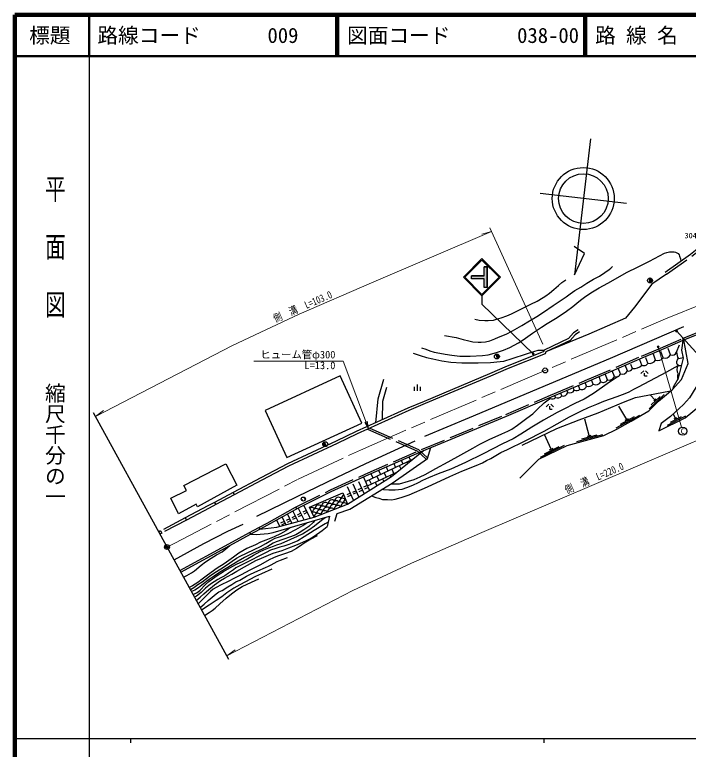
# Model space of a CAD drawing. Units: millimetres at full size, sheet at 1:1000; details may follow other scales. Extents: x 40000 to 680000, y 20000 to 380000.
# Drawn here: x 40000 to 202922, y 202409 to 380000 of the extents above; entities that cross this region are included whole.
import ezdxf
from ezdxf.enums import TextEntityAlignment as Align

# ---------------------------------------------------------------- set-up
doc = ezdxf.new("R2010")
doc.units = ezdxf.units.MM
doc.header["$LTSCALE"] = 1000
doc.header["$PDMODE"] = 32
doc.header["$PDSIZE"] = 500
doc.linetypes.add('CHAIN', pattern=[18.5, 12, -1.5, 3.5, -1.5])
doc.linetypes.add('DASHED', pattern=[7.5, 6, -1.5])
for name, color, linetype, lineweight in [('M-BGD', 7, 'Continuous', 25), ('M-BMK', 2, 'CHAIN', 13), ('M-BMK-OTRS', 5, 'Continuous', 25), ('M-BMK-SRVR', 3, 'Continuous', 25), ('M-STR-HTXT', 7, 'Continuous', 13), ('M-STR-STRC', 7, 'Continuous', 25), ('M-TTL', 2, 'Continuous', 140), ('M-TTL-BAND', 7, 'Continuous', 25), ('M-TTL-LINE', 7, 'Continuous', 50)]:
    doc.layers.add(name, color=color, linetype=linetype, lineweight=lineweight)
doc.layers.add('M-OTRS', color=6, linetype='Continuous')
doc.layers.add('M-TTL-TXT', color=7, linetype='Continuous')
doc.styles.add('@ＭＳ ゴシック', font='')
doc.styles.add('ＭＳ ゴシック', font='')
doc.styles.get('@ＭＳ ゴシック').set_extended_font_data('@MS Gothic')
doc.styles.get('ＭＳ ゴシック').set_extended_font_data('MS Gothic')

# ---------------------------------------------------------------- blocks, each defined once
blk = doc.blocks.new('open_arrow')
at = {"color": 0, "linetype": 'Continuous', "lineweight": -2}
blk.add_lwpolyline([(7.5, 1.25), (0, 0), (7.5, -1.25)], dxfattribs=at)

msp = doc.modelspace()

# ---------------------------------------------------------------- hatches: boundary and pattern name
at = {"layer": 'M-BGD'}
for points in [[(193651, 315150), (193651, 316350, -1)], [(156790, 296796), (156456, 297948, -1)], [(114859, 276717), (115377, 275634, -1)]]:
    msp.add_hatch(color=256, dxfattribs=at).paths.add_polyline_path(points)
at = {"layer": 'M-STR-HTXT'}
for points in [[(200288, 303660, -1), (199849, 303421, -0.41421), (199949, 303760, -0.41421)], [(195527, 299481, -1), (195772, 299917, -0.41421), (195868, 299577, -0.41421)], [(165630, 298132, -1), (165191, 297893, -0.41421), (165291, 298232, -0.41421)]]:
    msp.add_hatch(color=256, dxfattribs=at).paths.add_polyline_path(points)
at = {"layer": 'M-STR-STRC'}
msp.add_hatch(color=256, dxfattribs=at).paths.add_polyline_path([(153519, 316158), (153519, 314033), (154269, 314033), (154269, 319033), (153519, 319033), (153519, 316908), (150519, 316908), (150519, 316158)])

# ---------------------------------------------------------------- linework, layer by layer
at = {"layer": 'M-BGD'}
for p, q in [((193651, 315150), (193651, 316350)), ((200088, 298418), (200802, 300201)), ((196806, 297018), (196248, 298544)), ((198583, 297802), (198034, 299320)), ((156790, 296796), (156456, 297948)), ((193127, 295754), (192686, 297067)), ((195024, 296486), (194464, 297949)), ((200517, 296877), (201742, 297165)), ((188212, 293903), (187632, 295239)), ((189425, 294445), (189032, 295472)), ((191665, 295303), (191213, 296563)), ((200435, 295216), (201326, 295180)), ((185065, 292523), (184480, 293870)), ((186540, 293186), (185964, 294514)), ((191452, 293238), (192132, 293898)), ((192352, 292698), (192352, 293358)), ((193252, 293238), (192572, 293898)), ((200453, 293199), (200796, 293111)), ((179926, 290677), (179482, 291700)), ((181782, 291250), (181331, 292503)), ((183358, 291714), (182908, 292955)), ((192352, 292698), (192952, 292698)), ((136658, 289109), (136658, 290009)), ((137408, 289109), (137408, 290609)), ((138158, 289109), (138158, 290009)), ((175342, 289217), (175079, 289843)), ((176719, 289483), (176345, 290374)), ((178309, 290213), (177958, 291050)), ((170830, 287442), (170609, 287968)), ((172304, 287844), (172007, 288554)), ((173805, 288650), (173570, 289210)), ((193423, 284743), (197043, 288192)), ((194819, 286902), (193785, 287988)), ((193940, 285650), (196112, 287719)), ((169514, 287238), (169417, 287464)), ((194566, 286661), (195073, 287143)), ((168521, 285205), (169201, 285865)), ((169421, 284665), (169421, 285325)), ((169421, 284665), (170021, 284665)), ((170321, 285205), (169641, 285865)), ((188058, 282176), (186093, 285387)), ((185487, 280098), (191200, 283199)), ((186487, 280982), (189915, 282843)), ((187658, 281959), (188458, 282393)), ((197854, 280781), (202331, 283007)), ((198616, 281495), (201302, 282831)), ((199825, 282432), (199292, 283503)), ((199512, 282276), (200138, 282587)), ((178951, 278232), (177893, 282195)), ((169791, 275004), (168122, 278525)), ((175966, 276814), (182246, 278491)), ((177145, 277439), (180913, 278446)), ((178512, 278115), (179391, 278350)), ((114859, 276717), (115377, 275634)), ((167136, 273035), (172973, 275896)), ((168172, 273877), (171674, 275593)), ((169382, 274804), (170199, 275205)), ((124848, 267166), (136281, 272519)), ((133500, 272272), (133905, 271406)), ((134811, 271830), (134980, 271469)), ((135332, 273075), (135716, 272254)), ((129835, 270667), (130282, 269710)), ((131188, 270134), (131705, 269030)), ((131667, 271469), (132094, 270558)), ((132999, 270982), (133377, 270175)), ((125825, 265023), (124352, 268256)), ((125321, 266129), (132284, 269293)), ((126169, 269062), (126660, 268014)), ((127565, 268438), (128063, 267375)), ((128002, 269864), (128471, 268862)), ((129377, 269286), (129884, 268202)), ((130795, 268616), (130962, 268259)), ((123263, 263409), (121871, 266466)), ((124544, 264216), (123236, 267088)), ((125754, 267590), (126242, 266548)), ((127153, 266961), (127551, 266111)), ((128974, 267789), (129256, 267185)), ((121983, 262603), (120506, 265844)), ((122573, 264924), (121663, 264510)), ((123938, 265546), (123028, 265131)), ((124146, 265091), (123236, 264676)), ((125303, 266168), (124393, 265753)), ((125511, 265713), (124601, 265298)), ((92805, 264461), (93086, 263931)), ((109973, 262986), (110255, 263149)), ((121208, 264302), (120298, 263888)), ((121415, 263847), (120505, 263433)), ((122781, 264469), (121870, 264055)), ((88363, 262103), (88644, 261573)), ((109388, 262649), (109670, 262812)), ((111503, 258288), (109947, 261457)), ((112450, 258539), (120495, 261665)), ((107066, 257114), (105982, 259323)), ((108545, 257506), (107292, 260058)), ((107916, 260925), (108136, 260532)), ((109245, 259484), (108347, 259043)), ((110024, 257897), (108602, 260793)), ((110591, 260145), (109693, 259705)), ((110811, 259697), (109914, 259256)), ((81268, 258362), (81547, 257831)), ((104108, 256332), (103362, 257852)), ((105587, 256723), (104672, 258587)), ((106552, 258161), (105654, 257721)), ((106772, 257713), (105875, 257272)), ((107898, 258823), (107001, 258382)), ((108119, 258374), (107221, 257933)), ((109465, 259035), (108568, 258594)), ((99047, 255996), (99260, 255599)), ((105206, 257500), (104308, 257059)), ((105426, 257051), (104528, 256610)), ((75277, 255211), (74830, 254976)), ((75556, 254680), (75119, 254450)), ((75277, 255211), (75556, 254680)), ((96794, 254788), (97007, 254391))]:
    msp.add_line(p, q, dxfattribs=at)
at = {"layer": 'M-BGD', "linetype": 'DASHED'}
for p, q in [((92805, 264461), (88363, 262103)), ((93086, 263931), (88644, 261573)), ((81268, 258362), (75277, 255211)), ((81547, 257831), (75556, 254680)), ((96794, 254788), (99047, 255996)), ((97007, 254391), (99260, 255599))]:
    msp.add_line(p, q, dxfattribs=at)
at = {"layer": 'M-BGD'}
for points in [[(197292, 317774), (203418, 322144), (206289, 324358), (209003, 326764), (211467, 329093), (224715, 343359)], [(138423, 299502), (139416, 299123), (140389, 298750), (141472, 298443), (142821, 298140), (144090, 297921), (145720, 297672), (147657, 297459), (150133, 297447), (153175, 297608), (154496, 297788), (156533, 298368), (158255, 298891), (159741, 299551), (161813, 300649), (162976, 301372), (165226, 303038), (167415, 304490), (168822, 305344), (170798, 306559), (172394, 307586), (173444, 308319), (174991, 309464), (176435, 310629), (177194, 311245), (178155, 311943), (179759, 313010), (181387, 313931), (183426, 315070), (185335, 316144), (187994, 317638), (190767, 319046), (193505, 320387), (195966, 321715), (197190, 322340), (197753, 322549), (198342, 322666), (199108, 322694), (199519, 322660), (199844, 322575), (200138, 322435), (200443, 322231), (200698, 321960), (200824, 321597), (201023, 320963), (201090, 320483)], [(143953, 302479), (146737, 301927), (148491, 301474), (149860, 301134), (150818, 300952), (152105, 300851), (152804, 300848), (153853, 300904), (154890, 301179), (156097, 301612), (157014, 302004), (158882, 302800), (160411, 303550), (162680, 304875), (164473, 305967), (166311, 306999), (167888, 308051), (170270, 309716), (173342, 311824), (174364, 312556), (175473, 313297), (176897, 314138), (178410, 315078), (180016, 316098), (181421, 316798), (182720, 317667), (183742, 318379), (184170, 318731), (184574, 319135)], [(197641, 317286), (194106, 314877), (189942, 309332), (187727, 306599), (178874, 302785), (168495, 298463)], [(151269, 306367), (152311, 306148), (153684, 306062), (154500, 306049), (155784, 306181), (156502, 306387), (157676, 306708), (159046, 307184), (160139, 307649), (161771, 308526), (164856, 310042), (166379, 310727), (167849, 311601), (168437, 311998), (169372, 312691), (170434, 313543), (171486, 314534), (172349, 315237), (173296, 315937)], [(195821, 279435), (202133, 282574), (208212, 287534), (211431, 290255), (212966, 292274), (216679, 297367), (229090, 300405), (231942, 301379), (241275, 305086), (246997, 307274), (251569, 306393), (256766, 307588), (262153, 306925), (270383, 304786), (279978, 301988)], [(176248, 303825), (175133, 303052), (173941, 301711), (168053, 298918), (167853, 298526), (159095, 295057), (154835, 293151), (139017, 286523), (135082, 284858), (122608, 279232), (117736, 276912), (105955, 271388), (99513, 268024), (92805, 264461)], [(99260, 255599), (101261, 256673), (108644, 260817), (116565, 264708), (124939, 268523), (138558, 274487), (145552, 277350), (158976, 282972), (169804, 287630), (178743, 291380), (191787, 297043), (195832, 298730), (201708, 301294), (208251, 303953)], [(139214, 278148), (150035, 282660), (169355, 290740), (184117, 296963), (201836, 304638)], [(210363, 304943), (206971, 297096), (205663, 291286), (203205, 287368), (201727, 285802), (198627, 282875), (196358, 281155), (195821, 279435)], [(176589, 303332), (175534, 302600), (174309, 301221), (168495, 298463), (168285, 298052), (159328, 294504), (155073, 292601), (139249, 285970), (135322, 284309), (122860, 278688), (117993, 276369), (106221, 270851), (99793, 267493), (93086, 263931)], [(162192, 267981), (166766, 272520), (173608, 275873), (182523, 278255), (185623, 279831), (189068, 281700), (193359, 284268), (195740, 286536), (197663, 288147), (198981, 289315), (201313, 291787), (202853, 295717), (201729, 301788)], [(199280, 289632), (199364, 290048), (200536, 292093), (201786, 296978), (201337, 298890), (201729, 301788)], [(136365, 298196), (138093, 297636), (139601, 297167), (141100, 296815), (143285, 296312), (145487, 296008), (148135, 295860), (152112, 295848), (155077, 295888), (157378, 296128), (158266, 296243), (160357, 296857), (163783, 298029), (165578, 298605), (166600, 298874), (167151, 298932), (167546, 298916), (168053, 298918)], [(126299, 263670), (127358, 263287), (128097, 263109), (128938, 262839), (130158, 262759), (131151, 262755), (132050, 262849), (133507, 263255), (135421, 263956), (139827, 265829), (145252, 268372), (148181, 269683), (151592, 271030), (153143, 271679), (154129, 272193), (155173, 272740), (157590, 274122), (159230, 274864), (163464, 277003), (168054, 279335), (171179, 281083), (174162, 282751), (177089, 284235), (178749, 285011), (180820, 285886), (182525, 286546), (185678, 287684), (187626, 288390), (188594, 288853), (189746, 289442), (190886, 290036), (197742, 293671), (200435, 295216)], [(127345, 281369), (127898, 287165), (129253, 291882)], [(185948, 292531), (184958, 291898), (183874, 291204), (182189, 289991), (179965, 288417), (177737, 287078), (175478, 285970), (172628, 284558), (171204, 283812), (167896, 281981), (165058, 280295), (162441, 278618), (160573, 277488), (158004, 276285), (153345, 273844), (149068, 271784), (145472, 270096), (142454, 268965), (140098, 268071), (138624, 267397), (137571, 266862), (136210, 266177), (134743, 265614), (133630, 265256), (132028, 265062), (130508, 265062), (129207, 265127), (128824, 265207)], [(129937, 289860), (128969, 286530), (128845, 282045)], [(162776, 275972), (171084, 279940), (176548, 282020), (181142, 283738), (187230, 286333), (190120, 287482), (198232, 289020), (198592, 288971)], [(131088, 266586), (131886, 266581), (133051, 266615), (135250, 267212), (136615, 267626), (138080, 268260), (139286, 268838), (141871, 270321), (144827, 271914), (147941, 273620), (150833, 275236), (152460, 276152), (153760, 276829), (154757, 277285), (157840, 278634), (159270, 279306), (160252, 279809), (161641, 280800), (163900, 282484), (165343, 283509), (166406, 284555), (168073, 286186), (169051, 286870), (169514, 287238)], [(98593, 258788), (108291, 263556), (117838, 268108), (124914, 271504), (136844, 276964)], [(117470, 257541), (118028, 259425), (121077, 260490), (131307, 266719), (139865, 272743), (140660, 275348)], [(120495, 261665), (131155, 268381), (138886, 274622)], [(112450, 258539), (111292, 260918), (119358, 264432), (120495, 261665)], [(88363, 262103), (86736, 261239), (81268, 258362)], [(88644, 261573), (87016, 260708), (81547, 257831)], [(99047, 255996), (101044, 257067), (107916, 260925)], [(112566, 257743), (112215, 257206), (111145, 256300), (109957, 255474), (108798, 254744), (108022, 254271), (106726, 253778), (104889, 253120), (103270, 252541), (102529, 252219), (101243, 251444), (99830, 250811), (97533, 249716), (95613, 248804), (94036, 247863), (92589, 246991), (91136, 246152), (89536, 245113), (88248, 244245), (87032, 243441), (85696, 242375), (84473, 241452), (83579, 240909), (82737, 240584)], [(83140, 239849), (83526, 240007), (83967, 240225), (84339, 240455), (84878, 240918), (86057, 242135), (86989, 242951), (87881, 243656), (88997, 244403), (90505, 245390), (92581, 246594), (93844, 247229), (95105, 247823), (95998, 248322), (97748, 249361), (99348, 250190), (100840, 250857), (102608, 251524), (103430, 251819), (104434, 252183), (106800, 253177), (108422, 253898), (109584, 254532), (111176, 255475), (112508, 256431), (114244, 257795), (115078, 258487)], [(97007, 254391), (98434, 254298), (101346, 254557), (102504, 254805), (107785, 256327), (116124, 258797), (115581, 256258)], [(99260, 255599), (103410, 256147), (112450, 258539)], [(78556, 248193), (85752, 252144), (91538, 255111), (95228, 256871)], [(106674, 256007), (105549, 255191), (104314, 254487), (102748, 253797), (100773, 253002), (99418, 252471), (98217, 251880), (96107, 250958), (94232, 249865), (92950, 248890), (90635, 247251), (88974, 246164), (86603, 244488), (85370, 243540), (84335, 242705), (83041, 241942), (82218, 241528)], [(82502, 241010), (83343, 241536), (84266, 242212), (85319, 242879), (87155, 244245), (88429, 245152), (89872, 246053), (91474, 247095), (92565, 247919), (93645, 248642), (94569, 249111), (96032, 249846), (97956, 250737), (99463, 251448), (100781, 252190), (101944, 252862), (102959, 253421), (104047, 253808), (105194, 254155), (106183, 254617), (107986, 255569), (109712, 256547), (110664, 257180)], [(115811, 257333), (115115, 256889), (112413, 255283), (110051, 253774), (108484, 252813), (107150, 252251), (106274, 251923), (105096, 251531), (104126, 251291), (103155, 250987), (101900, 250542), (100839, 250006), (99557, 249372), (96688, 247873), (94468, 246803), (93481, 246246), (92897, 245793), (91727, 244984), (90866, 244350), (89868, 243857), (89173, 243465), (88285, 242930), (87580, 242520), (86923, 241992), (86110, 241356), (85087, 240290), (84011, 239468), (83503, 239188)], [(83932, 238407), (84859, 239158), (85727, 239993), (86944, 241037), (88351, 242162), (89805, 243237), (90778, 243792), (92519, 244778), (93737, 245485), (95569, 246520), (98357, 248051), (99696, 248645), (102517, 249803), (104672, 250501), (106268, 251104), (107972, 251779), (109137, 252231), (110404, 252781), (111344, 253309), (112433, 253969), (114370, 255288), (115581, 256258)], [(79954, 245652), (91793, 252106), (96794, 254788)], [(80169, 245257), (92007, 251710), (97007, 254391)], [(113127, 253987), (111610, 253190), (110421, 252450), (109461, 251820), (108161, 250972), (106897, 250246), (105274, 249701), (103558, 249124), (102562, 248667), (101582, 248180), (99460, 247031), (96833, 245740), (94787, 244623), (93195, 243744), (91620, 242952), (89964, 242157), (88693, 241561), (88033, 241122), (87348, 240589), (86621, 239829), (85616, 238746), (84367, 237615)], [(80866, 243989), (81638, 244392), (82740, 245074), (83450, 245552), (85116, 246948), (86187, 247764), (87526, 248651), (88848, 249399), (90148, 250152), (91070, 250859), (92007, 251710)], [(84856, 236726), (85810, 237466), (86814, 238369), (87769, 239194), (88713, 239958), (89382, 240443), (90159, 240839), (91579, 241695), (92497, 242218), (93446, 242859), (94443, 243337), (96096, 244242), (97010, 244722), (98770, 245594), (100656, 246338), (101389, 246709), (102070, 247041), (103496, 247805), (104303, 248135), (105952, 248797)], [(102206, 245989), (99702, 244860), (98260, 244170), (94484, 242149), (93033, 241338), (91296, 240213), (90074, 239264), (88711, 238385), (87014, 237283), (85212, 236077)], [(85921, 234786), (87056, 235487), (87792, 235991), (88476, 236533), (89617, 237608), (91126, 238936), (92446, 240030), (93764, 240965), (95044, 241749), (97252, 242836), (99065, 243607)]]:
    msp.add_lwpolyline(points, dxfattribs=at)
at = {"layer": 'M-BGD', "linetype": 'DASHED'}
for points in [[(197641, 317286), (203776, 321662), (206671, 323895), (209409, 326321), (211893, 328671), (225154, 342951)], [(107916, 260925), (108435, 261216), (116372, 265115), (124755, 268934), (138382, 274902), (145379, 277766), (158800, 283386), (169628, 288045), (178567, 291793), (191611, 297457), (195656, 299144), (201533, 301709), (208189, 304414), (218328, 309203)], [(125334, 279804), (137438, 274488), (139552, 272522)], [(125886, 280053), (137689, 274870), (139890, 272823)]]:
    msp.add_lwpolyline(points, dxfattribs=at)
at = {"layer": 'M-BGD'}
for points in [[(105839, 272936), (123989, 281271), (118759, 292661), (100608, 284326)], [(77798, 263083), (81523, 264982), (80901, 266201), (91103, 271402), (93711, 266286), (84226, 261054), (83901, 261644), (79640, 259294)]]:
    msp.add_lwpolyline(points, close=True, dxfattribs=at)
for centre, radius in [((193651, 315750), 600), ((156623, 297372), 600), ((115118, 276176), 600), ((109822, 262899), 500)]:
    msp.add_circle(centre, radius, dxfattribs=at)
for centre, radius, start, end in [((199024, 298871), 1157, 247.59096, 336.9512), ((203110, 298429), 3022, 180.20914, 210.90375), ((195563, 297931), 1542, 249.53377, 323.73444), ((197233, 298457), 1500, 253.4698, 334.12629), ((201170, 296012), 1083, 127.02734, 227.33374), ((189749, 296951), 2527, 262.62708, 319.29293), ((192197, 296173), 1020, 238.52273, 335.74679), ((193582, 297398), 1706, 254.53844, 327.6856), ((201925, 294221), 1791, 146.24749, 214.77855), ((185497, 293535), 1100, 246.87441, 341.51352), ((187000, 294421), 1318, 249.57401, 336.84902), ((188507, 294872), 1013, 253.07832, 335.0701), ((202165, 292439), 1873, 156.0519, 198.65566), ((180525, 292029), 1478, 246.10408, 328.23972), ((182343, 292253), 1149, 240.76388, 332.02651), ((183774, 293042), 1392, 252.62708, 338.09148), ((175830, 290387), 1268, 247.33895, 314.50691), ((177170, 290596), 1201, 247.92204, 341.41352), ((178821, 291477), 1364, 247.94735, 324.07756), ((171291, 288655), 1298, 249.19983, 321.3312), ((172609, 289078), 1271, 256.11934, 340.30476), ((174266, 289767), 1208, 247.60238, 332.91127), ((170033, 288233), 1123, 242.44647, 315.21659), ((118352, 262413), 922, 41.75758, 180.71743), ((119374, 262167), 922, 45.70966, 180.71743), ((119961, 263038), 922, 114.11963, 180.71743), ((113525, 260537), 922, 41.75758, 180.71743), ((114547, 260292), 922, 41.75758, 180.71743), ((115134, 261162), 922, 41.75758, 180.71743), ((116156, 260917), 922, 41.75758, 180.71743), ((116743, 261787), 922, 41.75758, 180.71743), ((117177, 260672), 922, 41.75758, 180.71743), ((117765, 261542), 922, 41.75758, 180.71743), ((118198, 260426), 922, 41.75758, 180.71743), ((118786, 261297), 922, 41.75758, 180.71743), ((119807, 261052), 922, 41.75758, 180.71743), ((120395, 261922), 922, 112.67846, 180.71743), ((111916, 259911), 922, 41.75758, 123.49883), ((112350, 258807), 922, 41.75758, 117.6701), ((112938, 259666), 922, 41.75758, 180.71743), ((113371, 258550), 922, 41.75758, 180.71743), ((113959, 259421), 922, 41.75758, 180.71743), ((114980, 259176), 922, 41.75758, 180.71743), ((115568, 260046), 922, 41.75758, 180.71743), ((116589, 259801), 922, 41.75758, 180.71743)]:
    msp.add_arc(centre, radius, start, end, dxfattribs=at)
at = {"layer": 'M-BMK'}
msp.add_lwpolyline([(76846, 251306), (108533, 267693), (123634, 274747), (140557, 282116), (197401, 306466), (210703, 311899), (218335, 314603), (225925, 316781), (232513, 318417), (241360, 319773), (245837, 320116), (253456, 320253), (260311, 319720), (264861, 318978), (271523, 317525), (284422, 313477)], dxfattribs=at)
at = {"layer": 'M-BMK-OTRS'}
msp.add_line((91777, 224127), (59026, 283745), dxfattribs=at)
at = {"layer": 'M-BMK-SRVR'}
for p, q in [((179260, 349951), (175384, 317150)), ((187986, 334318), (167131, 336783)), ((177807, 322272), (175302, 323924)), ((175384, 317150), (177807, 322272))]:
    msp.add_line(p, q, dxfattribs=at)
for centre, radius in [((177516, 335556), 7500), ((177558, 335551), 6000), ((168291, 293997), 600), ((76846, 251306), 600)]:
    msp.add_circle(centre, radius, dxfattribs=at)
at = {"layer": 'M-OTRS'}
msp.add_point((76846, 251306), dxfattribs=at)
at = {"layer": 'M-STR-HTXT'}
for p, q in [((155318, 327603), (152948, 326960)), ((167723, 300361), (154903, 328514)), ((165410, 298012), (153020, 310034)), ((200068, 303541), (214884, 287134)), ((195650, 299699), (201294, 280278)), ((59508, 282869), (61511, 284289)), ((91295, 225004), (93297, 226424))]:
    msp.add_line(p, q, dxfattribs=at)
for points in [[(59508, 282869), (92640, 300003), (108827, 307564), (126282, 315165), (155318, 327603)], [(125610, 279928), (119469, 296260), (97819, 296260)], [(91295, 225004), (121777, 240767), (135974, 247399), (152453, 254576), (208979, 278789), (221390, 283858), (227490, 286020), (233680, 287795), (238413, 288971), (244785, 289947), (247255, 290137), (252560, 290232), (256729, 289908), (259246, 289497), (263819, 288500), (273575, 285438)]]:
    msp.add_lwpolyline(points, dxfattribs=at)
for centre in [(200068, 303541), (195650, 299699), (165410, 298012)]:
    msp.add_circle(centre, 250, dxfattribs=at)
at = {"layer": 'M-STR-STRC'}
for p, q in [((148520, 316534), (153020, 321034)), ((148874, 316534), (153020, 320681)), ((157520, 316534), (153020, 321034)), ((157167, 316534), (153020, 320681)), ((154269, 319033), (153519, 319033)), ((153519, 316908), (153519, 319033)), ((154269, 314033), (154269, 319033)), ((148520, 316534), (153020, 312033)), ((148874, 316534), (153020, 312387)), ((150519, 316158), (150519, 316908)), ((153519, 316908), (150519, 316908)), ((153519, 316158), (150519, 316158)), ((153020, 312387), (157167, 316534)), ((153020, 312034), (157520, 316534)), ((153519, 314033), (153519, 316158)), ((154269, 314033), (153519, 314033)), ((153020, 312033), (153020, 310034))]:
    msp.add_line(p, q, dxfattribs=at)
msp.add_lwpolyline([(150519, 316908), (153519, 316908), (153519, 319033), (154269, 319033), (154269, 314033), (153519, 314033), (153519, 316158), (150519, 316158)], close=True, dxfattribs=at)
msp.add_circle((201573, 279317), 1000, dxfattribs=at)
at = {"layer": 'M-TTL'}
for p, q in [((40000, 380000), (40000, 20000)), ((680000, 380000), (40000, 380000))]:
    msp.add_line(p, q, dxfattribs=at)
at = {"layer": 'M-TTL-BAND'}
for p, q in [((58000, 370000), (58000, 20000)), ((40000, 205000), (579000, 205000)), ((68000, 205000), (68000, 204000)), ((168000, 205000), (168000, 204000))]:
    msp.add_line(p, q, dxfattribs=at)
at = {"layer": 'M-TTL-LINE'}
for p, q in [((58000, 380000), (58000, 370000)), ((117750, 380000), (117750, 370000)), ((118250, 380000), (118250, 370000)), ((177750, 380000), (177750, 370000)), ((178250, 380000), (178250, 370000)), ((40000, 370000), (680000, 370000))]:
    msp.add_line(p, q, dxfattribs=at)

# ---------------------------------------------------------------- block references
at = {"layer": 'M-STR-HTXT', "xscale": 240, "yscale": 240, "rotation": 110.6}
msp.add_blockref('open_arrow', (125610, 279928), dxfattribs=at)

# ---------------------------------------------------------------- texts
at = {"layer": 'M-STR-HTXT', "style": 'ＭＳ ゴシック', "width": 0.8}
for s, rotation, p in [('側\u3000溝\u3000L=103.0', 23.533, (110223, 308115)), ('側\u3000溝\u3000L=220.0', 23.189, (180736, 266635))]:
    msp.add_text(s, height=1833, rotation=rotation, dxfattribs=at).set_placement(p, align=Align.BOTTOM_CENTER)
at = {"layer": 'M-STR-HTXT', "style": 'ＭＳ ゴシック'}
for s, p in [('ヒューム管φ300', (117569, 296360)), ('L=13.0', (117569, 293760))]:
    msp.add_text(s, height=1833, dxfattribs=at).set_placement(p, align=Align.BOTTOM_RIGHT)
at = {"layer": 'M-STR-STRC', "style": 'ＭＳ ゴシック'}
msp.add_text('304', height=1320, dxfattribs=at).set_placement((203491, 325545), align=Align.BOTTOM_CENTER)
msp.add_text('C', height=1320, dxfattribs=at).set_placement((201573, 279317), align=Align.MIDDLE_CENTER)
at = {"layer": 'M-TTL-BAND', "style": '@ＭＳ ゴシック', "width": 1.4}
msp.add_text('平  面  図', height=3666, rotation=270, dxfattribs=at).set_placement((49777, 306475), align=Align.MIDDLE_RIGHT)
at = {"layer": 'M-TTL-BAND', "style": '@ＭＳ ゴシック'}
msp.add_text('縮尺千分の一', height=3666, rotation=270, dxfattribs=at).set_placement((49777, 261030), align=Align.MIDDLE_RIGHT)
at = {"layer": 'M-TTL-TXT', "style": 'ＭＳ ゴシック'}
msp.add_text('標題', height=3666, dxfattribs=at).set_placement((48500, 375000), align=Align.MIDDLE_CENTER)
for s, p in [('路線コード', (60000, 375000)), ('009', (101142, 375000)), ('図面コード', (120380, 375000)), ('038-00', (161521, 375000)), ('路 線 名', (180380, 375000))]:
    msp.add_text(s, height=3666, dxfattribs=at).set_placement(p, align=Align.MIDDLE_LEFT)

doc.saveas('drawing.dxf')
